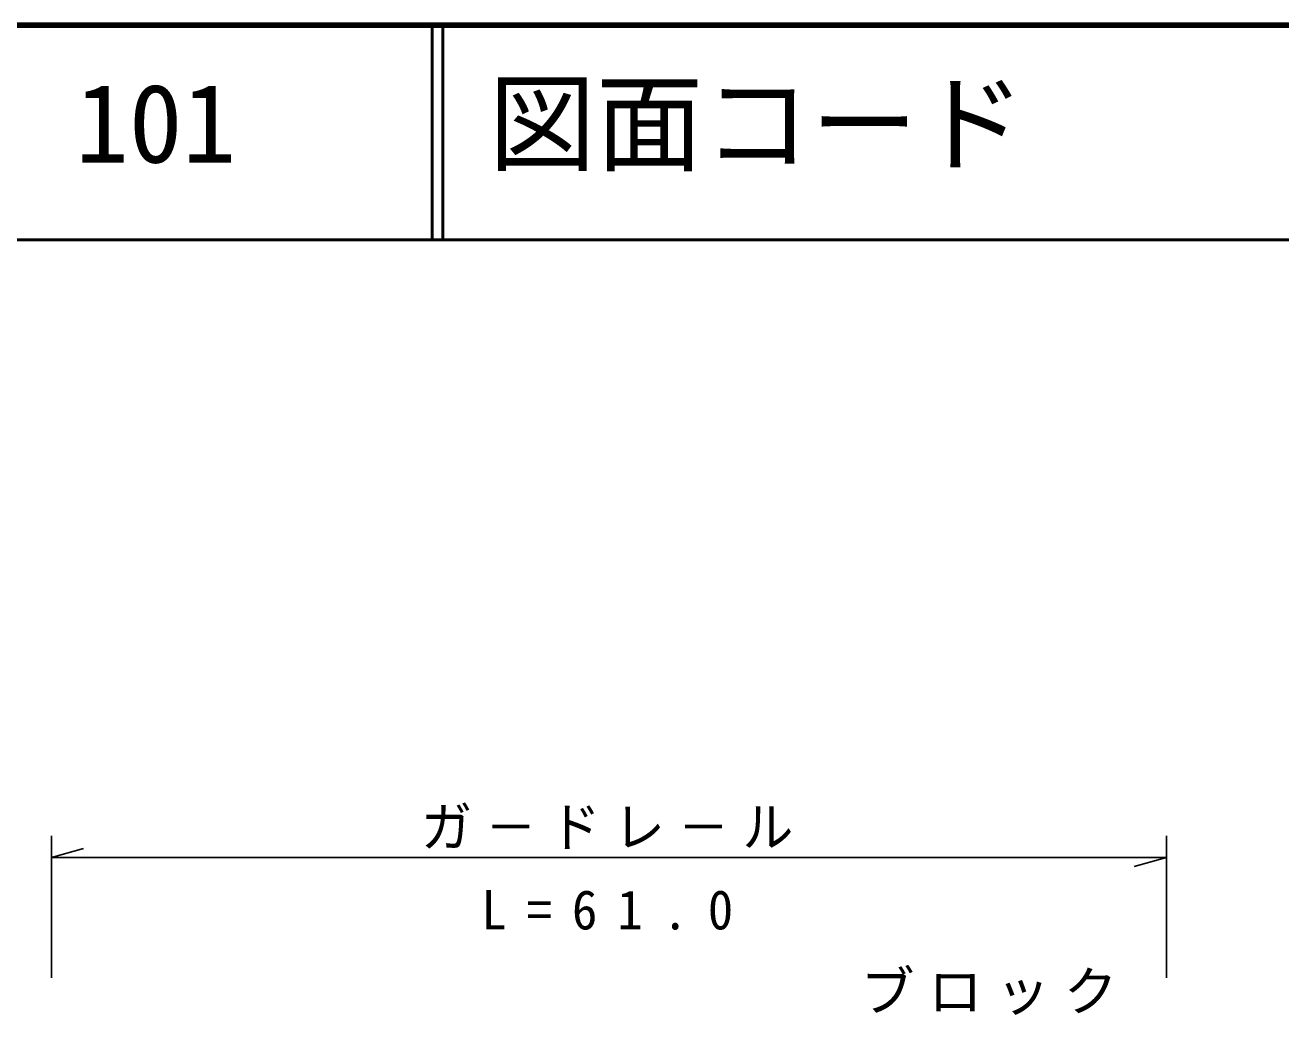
# Model space of a CAD drawing. Units: millimetres, scale not verified. Extents: x 40000 to 680000, y 20000 to 380000.
# Drawn here: x 98802 to 157276, y 333925 to 380000 of the extents above; entities that cross this region are included whole.
import ezdxf
from ezdxf.enums import TextEntityAlignment as Align

# ---------------------------------------------------------------- set-up
doc = ezdxf.new("R2010")
doc.units = ezdxf.units.MM
doc.header["$LTSCALE"] = 1000
for name, color, linetype, lineweight in [('M-BGD', 7, 'Continuous', 25), ('M-TTL', 2, 'Continuous', 140), ('M-TTL-LINE', 7, 'Continuous', 50)]:
    doc.layers.add(name, color=color, linetype=linetype, lineweight=lineweight)
doc.layers.add('M-STR-HTXT', color=7, linetype='Continuous')
doc.layers.add('M-TTL-TXT', color=7, linetype='Continuous')
doc.styles.add('ＭＳ ゴシック', font='')
doc.styles.get('ＭＳ ゴシック').set_extended_font_data('MS Gothic')

# ---------------------------------------------------------------- blocks, each defined once
blk = doc.blocks.new('MARK28C15L6')
at = {"color": 7, "linetype": 'Continuous', "lineweight": 25}
blk.add_line((0, 0), (0.014, -0.05), dxfattribs=at)

msp = doc.modelspace()

# ---------------------------------------------------------------- linework, layer by layer
at = {"layer": 'M-BGD'}
for p, q in [((100024, 335643), (100024, 342253)), ((151945, 342253), (151945, 335643)), ((100024, 341253), (151945, 341253))]:
    msp.add_line(p, q, dxfattribs=at)
at = {"layer": 'M-TTL'}
msp.add_line((680000, 380000), (40000, 380000), dxfattribs=at)
at = {"layer": 'M-TTL-LINE'}
for p, q in [((117750, 380000), (117750, 370000)), ((118250, 380000), (118250, 370000)), ((40000, 370000), (680000, 370000))]:
    msp.add_line(p, q, dxfattribs=at)

# ---------------------------------------------------------------- block references
at = {"layer": 'M-BGD', "xscale": 30000, "yscale": 30000}
for p, rotation in [((100024, 341253), 90), ((151945, 341253), 270)]:
    msp.add_blockref('MARK28C15L6', p, dxfattribs=dict(at, rotation=rotation))

# ---------------------------------------------------------------- texts
at = {"layer": 'M-STR-HTXT', "char_height": 1833, "attachment_point": 7, "style": 'ＭＳ ゴシック'}
for s, insert in [('\\T1.26;\\W0.95;ガ－ドレ－ル', (117235, 341653)), ('\\T1.78;\\W0.95;L=61.0', (120047, 337873)), ('\\T1.26;ブロック', (137714, 333925))]:
    msp.add_mtext(s, dxfattribs=dict(at, insert=insert))
at = {"layer": 'M-TTL-TXT', "style": 'ＭＳ ゴシック'}
for s, p in [('101', (101142, 372500)), ('図面コード', (120380, 372500))]:
    msp.add_text(s, height=3666, dxfattribs=at).set_placement(p, align=Align.BOTTOM_LEFT)

doc.saveas('drawing.dxf')
